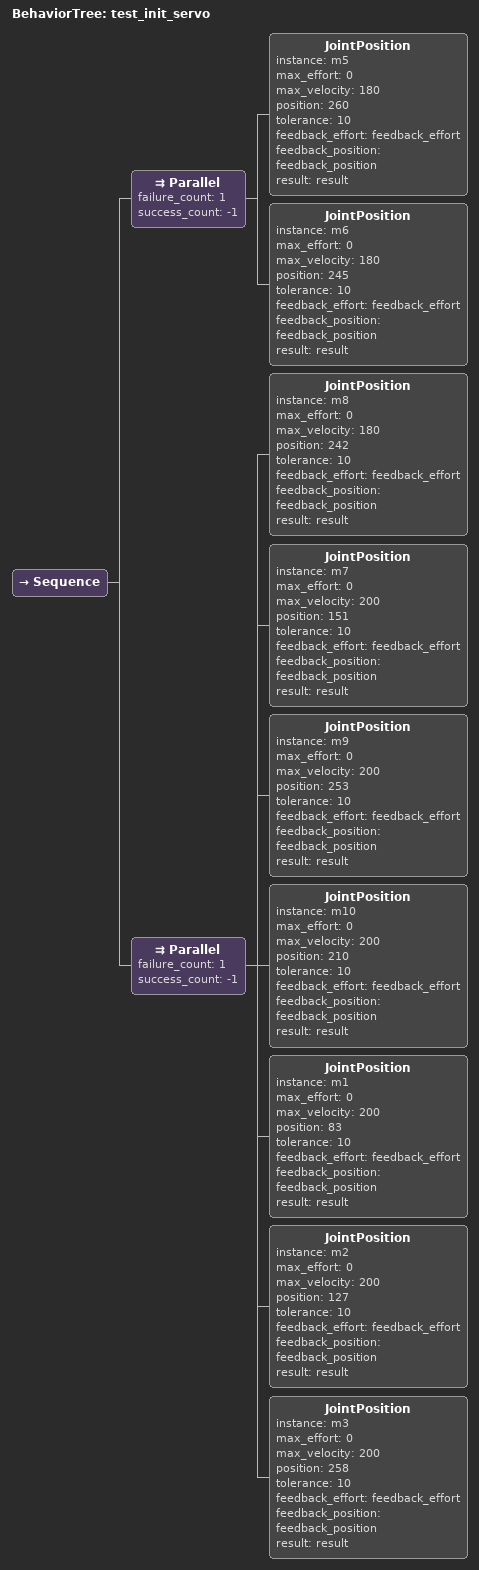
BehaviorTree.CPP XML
<?xml version="1.0" encoding="UTF-8"?>
<root BTCPP_format="4">
  <BehaviorTree ID="test_init_servo">
    <Sequence>
      <Parallel failure_count="1"
                success_count="-1">
        <JointPosition instance="m5"
                       max_effort="0"
                       max_velocity="180"
                       position="260"
                       tolerance="10"
                       feedback_effort="feedback_effort"
                       feedback_position="feedback_position"
                       result="result"/>
        <JointPosition instance="m6"
                       max_effort="0"
                       max_velocity="180"
                       position="245"
                       tolerance="10"
                       feedback_effort="feedback_effort"
                       feedback_position="feedback_position"
                       result="result"/>
      </Parallel>
      <Parallel failure_count="1"
                success_count="-1">
        <JointPosition instance="m8"
                       max_effort="0"
                       max_velocity="180"
                       position="242"
                       tolerance="10"
                       feedback_effort="feedback_effort"
                       feedback_position="feedback_position"
                       result="result"/>
        <JointPosition instance="m7"
                       max_effort="0"
                       max_velocity="200"
                       position="151"
                       tolerance="10"
                       feedback_effort="feedback_effort"
                       feedback_position="feedback_position"
                       result="result"/>
        <JointPosition instance="m9"
                       max_effort="0"
                       max_velocity="200"
                       position="253"
                       tolerance="10"
                       feedback_effort="feedback_effort"
                       feedback_position="feedback_position"
                       result="result"/>
        <JointPosition instance="m10"
                       max_effort="0"
                       max_velocity="200"
                       position="210"
                       tolerance="10"
                       feedback_effort="feedback_effort"
                       feedback_position="feedback_position"
                       result="result"/>
        <JointPosition instance="m1"
                       max_effort="0"
                       max_velocity="200"
                       position="83"
                       tolerance="10"
                       feedback_effort="feedback_effort"
                       feedback_position="feedback_position"
                       result="result"/>
        <JointPosition instance="m2"
                       max_effort="0"
                       max_velocity="200"
                       position="127"
                       tolerance="10"
                       feedback_effort="feedback_effort"
                       feedback_position="feedback_position"
                       result="result"/>
        <JointPosition instance="m3"
                       max_effort="0"
                       max_velocity="200"
                       position="258"
                       tolerance="10"
                       feedback_effort="feedback_effort"
                       feedback_position="feedback_position"
                       result="result"/>
      </Parallel>
    </Sequence>
  </BehaviorTree>

</root>
